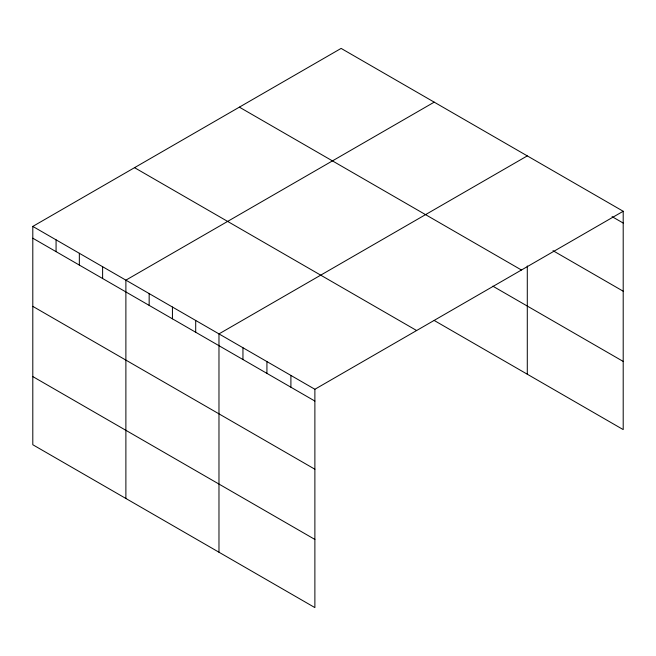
<?xml version="1.0" encoding="UTF-8"?>
<svg xmlns="http://www.w3.org/2000/svg" width="656" height="656" viewBox="0 0 656 656"><rect width="100%" height="100%" fill="white"/><g stroke="black" fill="none" stroke-linecap="round" stroke-linejoin="round"><path stroke-width="0.98" d="M32.8 226.41L314.88 389.27L314.88 607.595L32.8 444.735L32.8 226.41L341.12 48.405L623.2 211.265L623.2 429.59L434.206 320.472M434.206 102.147L125.886 280.153L125.886 498.478M527.293 155.89L218.973 333.896L218.973 552.221M314.88 389.27L623.2 211.265M612.064 216.636L623.2 223.056M552.983 250.674L623.2 291.215M239.374 107.149L521.454 270.01M492.812 286.155L623.2 361.431M134.546 167.674L416.626 330.526M32.8 238.21L314.88 401.062M32.8 306.36L314.88 469.22M32.8 376.577L314.88 539.437M527.293 265.934L527.293 374.215M290.903 375.429L290.903 387.22M266.926 361.587L266.926 373.379M242.95 347.746L242.95 359.537M195.701 320.464L195.701 332.256M172.43 307.024L172.43 318.824M149.158 293.593L149.158 305.384M102.615 266.721L102.615 278.513M79.343 253.282L79.343 265.081M56.072 239.85L56.072 251.642"/></g></svg>
